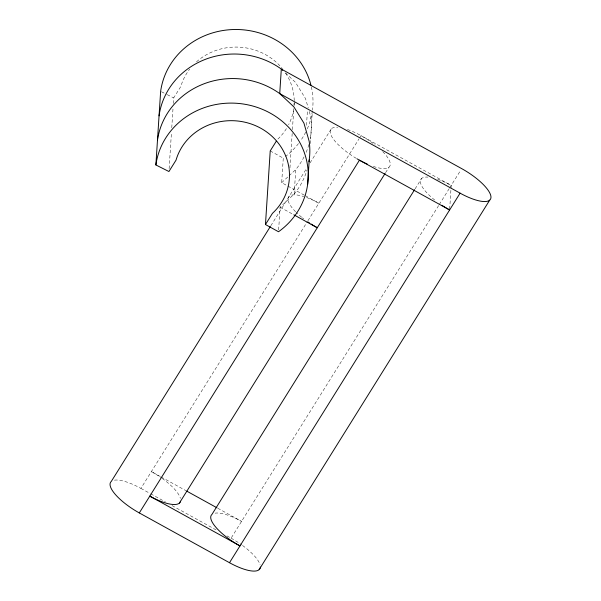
<?xml version="1.0" encoding="UTF-8"?>
<svg xmlns="http://www.w3.org/2000/svg" width="601" height="601" viewBox="0 0 601 601"><rect width="100%" height="100%" fill="white"/><g stroke="black" fill="none" stroke-linecap="round" stroke-linejoin="round"><path stroke-width="0.45" stroke-dasharray="3 2.25" d="M169.114 168.723L171.465 132.385M171.766 127.728L173.088 107.226M173.328 103.5L173.689 97.91L180.803 86.514A57.734 54.007 3.7 0 1 189.683 69.13M278.631 229.928L280.096 207.21L294.174 194.07A76.522 71.579 3.7 0 0 307.028 169.985M304.316 195.167L281.681 182.674L283.274 158.138A76.522 71.579 3.7 0 0 284.754 157.049M289.952 167.867L292.184 133.392M292.424 129.658L293.754 109.164M293.994 105.438L294.174 102.643M294.174 194.07L295.76 169.535A76.522 71.579 3.7 0 0 304.166 156.636M306.487 125.309L307.427 110.764M310.274 143.549L312.272 112.65M449.683 209.05L451.208 185.424L361.021 135.638L359.533 138.027M270.841 225.736L306.593 168.445M310.071 162.879L331.391 128.704M114.46 480.161A34.783 10.983 32 0 1 140.897 488.395L307.434 221.514M307.93 220.717L359.037 138.823M385.587 172.682L389.065 167.116M415.126 188.834L421.586 178.489M226.983 535.912L231.085 538.18L438.79 205.324M439.286 204.528L449.225 188.601M449.721 187.812L460.742 170.151M281.681 182.674L288.39 176.416M289.058 175.792L295.76 169.535M161.451 91.765L166.349 94.222M167.161 94.627L173.689 97.91M270.217 150.934L283.274 158.138M305.128 195.61L318.868 203.198A34.783 10.983 32 0 0 306.082 197.331M280.096 207.21L293.033 214.347M160.392 476.578L151.377 471.597A34.783 10.983 32 0 1 161.361 477.84M161.218 477.029L185.814 490.604M217.787 508.258L241.564 521.383A34.783 10.983 32 0 0 215.135 513.141M140.897 488.395L149.912 493.376M150.731 493.827L165.493 501.978M172.051 505.591L217.968 530.938M285.362 72.864L295.474 82.352L305.518 98.594L308.223 107.962M309.23 111.448L310.747 116.677A76.522 71.579 3.7 0 1 310.191 139.049M293.716 108.751A57.734 54.007 3.7 0 1 288.615 124.76M286.422 128.637A57.734 54.007 3.7 0 1 277.211 139.725M196.482 61.85A57.734 54.007 3.7 0 1 282.402 68.694M285.625 73.097A57.734 54.007 3.7 0 1 294.235 101.712M294.227 102.583A57.734 54.007 3.7 0 1 294.099 105.228M312.392 110.832A76.522 71.579 3.7 0 1 307.284 128.862M305.751 132.092A76.522 71.579 3.7 0 1 300.635 140.664M298.479 143.586A76.522 71.579 3.7 0 1 285.49 156.493M311.356 86.875A76.522 71.579 3.7 0 1 312.512 109.908M434.696 200.02A34.783 10.983 32 0 1 427.904 177.092M437.626 179.278A34.783 10.983 32 0 1 451.208 185.424M382.709 151.632A34.783 10.983 32 0 1 373.018 166.319M356.303 158.379A34.783 10.983 32 0 1 332.053 137.118A34.783 10.983 32 0 1 337.709 127.314M347.438 129.493A34.783 10.983 32 0 1 375.272 145.051M231.085 538.18A34.783 10.983 32 0 1 241.797 544.934M242.526 545.46A34.783 10.983 32 0 1 260.105 564.91M162.09 478.358A34.783 10.983 32 0 1 180.398 498.334M303.708 218.854A34.783 10.983 32 0 1 302.356 217.795M301.619 217.201A34.783 10.983 32 0 1 296.255 212.408M295.594 211.747A34.783 10.983 32 0 1 303.73 196.542M308.884 144.541A76.522 71.579 3.7 0 1 305.699 153.398"/><path stroke-width="0.9" d="M155.877 164.959A76.522 71.579 3.7 0 1 269.804 112.89A76.522 71.579 3.7 0 1 278.511 231.746L265.462 224.541L272.456 213.332A57.734 54.007 3.7 0 0 260.751 128.223A57.734 54.007 3.7 0 0 176.04 160.121L168.934 171.518L155.877 164.959L160.64 91.352A76.522 71.579 3.7 0 1 232.474 29.562A76.522 71.579 3.7 0 1 310.942 85.124M265.462 224.541L270.217 150.934L276.28 141.22M307.629 184.439L309.222 159.904M270.345 226.532L111.268 481.461A34.783 10.983 32 0 0 139.304 512.931L229.499 562.716A34.783 10.983 32 0 0 260.353 567.036M139.304 512.931L359.436 160.174L449.623 209.959A34.783 10.983 32 0 1 441.87 205.241M179.414 503.075L385.083 173.479M414.63 189.631L211.935 514.448A34.783 10.983 32 0 0 239.979 545.918L149.792 496.133A34.783 10.983 32 0 0 180.533 501.226M229.499 562.716L460.103 193.161A34.783 10.983 32 0 0 490.964 197.481A34.783 10.983 32 0 0 461.696 168.626L281.313 69.062A76.522 71.579 3.7 0 0 159.047 115.888M259.121 569.65L489.732 200.095M460.103 193.161L279.728 93.598A76.522 71.579 3.7 0 0 157.462 140.424M293.836 214.797L317.275 227.734A34.783 10.983 32 0 1 311.04 224.008M186.633 491.062L216.969 507.8M282.665 70.332L281.313 69.062L279.728 93.598L293.889 106.888L303.926 123.13L309.154 141.212A76.522 71.579 3.7 0 1 308.937 161.744M367.241 164.05A34.783 10.983 32 0 1 357.084 158.844M309.523 223.024A34.783 10.983 32 0 1 308.035 222.009"/></g></svg>
